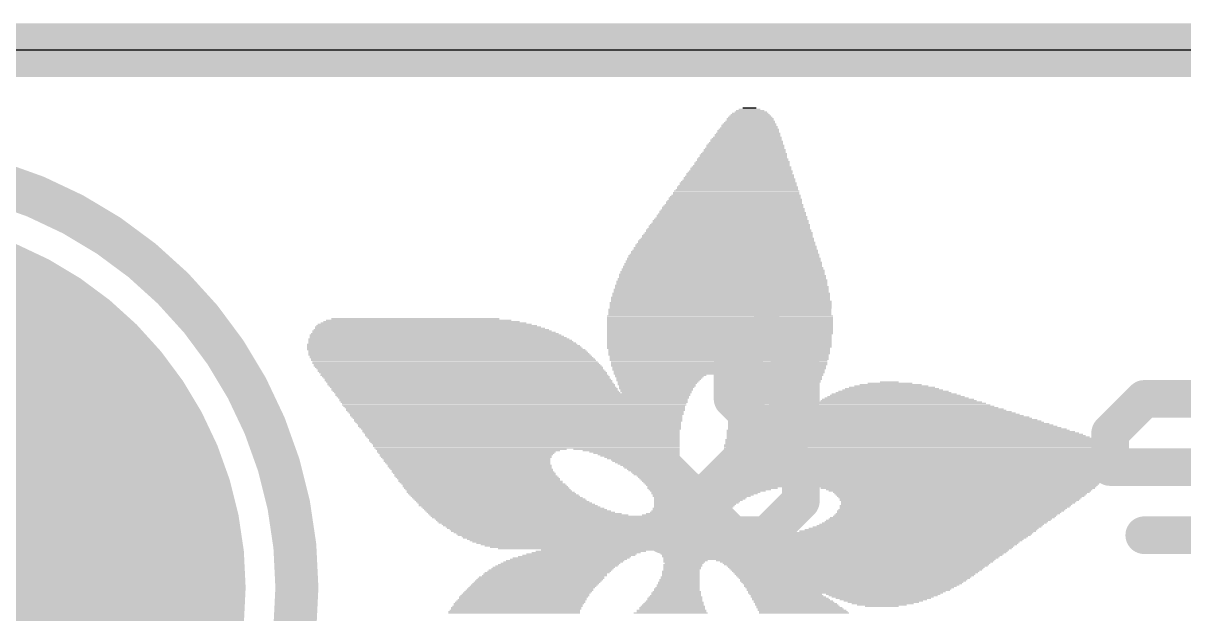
# Model space of a CAD drawing. Extents: x -0.1 to 25.5, y -0.1 to 17.9.
# Drawn here: x 3.25 to 8.73, y 15.12 to 17.91 of the extents above; entities that cross this region are included whole.
import ezdxf

# ---------------------------------------------------------------- set-up
doc = ezdxf.new("R2010")
doc.units = 0
for name, color, linetype in [('1', 12, 'CONTINUOUS'), ('16', 5, 'CONTINUOUS'), ('17', 110, 'CONTINUOUS'), ('20', 53, 'CONTINUOUS'), ('21', 40, 'CONTINUOUS'), ('22', 6, 'CONTINUOUS')]:
    doc.layers.add(name, color=color, linetype=linetype)

# ---------------------------------------------------------------- blocks, each defined once
blk = doc.blocks.new('ROUNDP')
at = {"const_width": 0.5}
blk.add_lwpolyline([(0, -0.25, 1), (0, 0.25, 1), (0, -0.25)], format="xyb", dxfattribs=at)
blk = doc.blocks.new('RECT')
blk.add_solid([(-0.5, -0.5), (0.5, -0.5), (-0.5, 0.5), (0.5, 0.5)])

msp = doc.modelspace()

# ---------------------------------------------------------------- linework, layer by layer
at = {"layer": '1', "const_width": 0.254}
msp.add_lwpolyline([(0, 17.78), (25.4, 17.78)], dxfattribs=at)
at = {"layer": '16', "const_width": 0.254}
msp.add_lwpolyline([(0, 17.78), (25.4, 17.78)], dxfattribs=at)
at = {"layer": '20'}
msp.add_line((22.86, 17.78), (2.54, 17.78), dxfattribs=at)
at = {"layer": '21', "const_width": 0.2032}
msp.add_lwpolyline([(2.54, 13.24, 1), (2.54, 17.24, 1), (2.54, 13.24)], format="xyb", dxfattribs=at)
at = {"layer": '22', "const_width": 0.1778}
for points in [[(6.5974, 16.2927), (6.7584, 16.4537)], [(6.7584, 16.4537), (6.9194, 16.2927)], [(6.5974, 16.1317), (6.5974, 16.2927)], [(6.9194, 16.2927), (6.9194, 16.1317)], [(6.9194, 16.1317), (6.2754, 15.4877)], [(6.9194, 15.8097), (6.5974, 16.1317)], [(8.5413, 16.1317), (8.3803, 15.9707)], [(8.8633, 16.1317), (8.5413, 16.1317)], [(8.3803, 15.9707), (8.3803, 15.8097)], [(6.2754, 15.8097), (6.5974, 15.4877)], [(6.9194, 15.6487), (6.9194, 15.8097)], [(8.3803, 15.8097), (9.0243, 15.8097)], [(6.7584, 15.4877), (6.9194, 15.6487)], [(6.5974, 15.4877), (6.7584, 15.4877)], [(8.5413, 15.4877), (8.8633, 15.4877)]]:
    msp.add_lwpolyline(points, dxfattribs=at)
at = {"layer": '22', "const_width": 0.0889}
for points in [[(6.7898, 16.4851, 1), (6.727, 16.4222)], [(6.7898, 16.4222, 1), (6.727, 16.4851)], [(6.6418, 16.2927, 1), (6.5529, 16.2927)], [(6.566, 16.3241, 1), (6.6288, 16.2612)], [(6.9639, 16.2927, 1), (6.875, 16.2927)], [(6.888, 16.2612, 1), (6.9508, 16.3241)], [(6.6288, 16.1631, 1), (6.566, 16.1002)], [(6.5529, 16.1317, 1), (6.6418, 16.1317)], [(6.875, 16.1317, 1), (6.9639, 16.1317)], [(6.9508, 16.1002, 1), (6.888, 16.1631)], [(8.5413, 16.1761, 1), (8.5413, 16.0872)], [(8.5727, 16.1002, 1), (8.5099, 16.1631)], [(8.4248, 15.9707, 1), (8.3359, 15.9707)], [(8.3489, 16.0021, 1), (8.4117, 15.9392)], [(6.3068, 15.8411, 1), (6.244, 15.7782)], [(6.9639, 15.8097, 1), (6.875, 15.8097)], [(8.3803, 15.8541, 1), (8.3803, 15.7652)], [(6.888, 15.7782, 1), (6.9508, 15.8411)], [(8.3359, 15.8097, 1), (8.4248, 15.8097)], [(6.9508, 15.6172, 1), (6.888, 15.6801)], [(6.875, 15.6487, 1), (6.9639, 15.6487)], [(6.5974, 15.5321, 1), (6.5974, 15.4432)], [(6.7584, 15.4432, 1), (6.7584, 15.5321)], [(8.5413, 15.5321, 1), (8.5413, 15.4432)], [(6.244, 15.5191, 1), (6.3068, 15.4562)], [(6.566, 15.4562, 1), (6.6288, 15.5191)], [(6.727, 15.5191, 1), (6.7898, 15.4562)]]:
    msp.add_lwpolyline(points, format="xyb", dxfattribs=at)

# ---------------------------------------------------------------- block references
at = {"layer": '17', "xscale": 3.516, "yscale": 3.516}
msp.add_blockref('ROUNDP', (2.54, 15.24), dxfattribs=at)
msp.add_blockref('ROUNDP', (2.54, 15.24), dxfattribs=at)
at = {"layer": '21'}
for p, xscale, yscale in [((6.6802, 17.4816), 0.1714, 0.0063), ((6.6834, 17.4879), 0.1524, 0.0064), ((6.6802, 17.4943), 0.1334, 0.0063), ((6.677, 17.5006), 0.1016, 0.0064), ((6.6771, 17.5069), 0.0635, 0.0063), ((6.6739, 17.4244), 0.2603, 0.0064), ((6.677, 17.4307), 0.254, 0.0063), ((6.6771, 17.4371), 0.2413, 0.0064), ((6.6802, 17.4435), 0.235, 0.0063), ((6.6802, 17.4562), 0.2222, 0.0063), ((6.6802, 17.4498), 0.2222, 0.0064), ((6.6802, 17.4625), 0.2096, 0.0064), ((6.6802, 17.4688), 0.1968, 0.0063), ((6.6802, 17.4752), 0.1842, 0.0064), ((6.6675, 17.38), 0.3112, 0.0063), ((6.6675, 17.3736), 0.3112, 0.0064), ((6.6707, 17.3863), 0.3048, 0.0064), ((6.6707, 17.399), 0.2921, 0.0064), ((6.6707, 17.3926), 0.2921, 0.0063), ((6.6739, 17.4054), 0.2857, 0.0063), ((6.6739, 17.4117), 0.2731, 0.0064), ((6.6771, 17.4181), 0.2667, 0.0063), ((6.6548, 17.3164), 0.3746, 0.0063), ((6.658, 17.3292), 0.3683, 0.0063), ((6.658, 17.3228), 0.3683, 0.0064), ((6.658, 17.3355), 0.3556, 0.0064), ((6.6612, 17.3419), 0.3493, 0.0063), ((6.6644, 17.3482), 0.3429, 0.0064), ((6.6612, 17.3545), 0.3365, 0.0063), ((6.6643, 17.3609), 0.3302, 0.0064), ((6.6675, 17.3673), 0.3238, 0.0063), ((6.6453, 17.2657), 0.4318, 0.0063), ((6.6452, 17.272), 0.4191, 0.0064), ((6.6485, 17.2847), 0.4127, 0.0064), ((6.6485, 17.2783), 0.4127, 0.0063), ((6.6516, 17.2911), 0.4064, 0.0063), ((6.6517, 17.2974), 0.3937, 0.0064), ((6.6548, 17.3101), 0.3874, 0.0064), ((6.6548, 17.3038), 0.3874, 0.0063), ((6.6358, 17.2085), 0.4889, 0.0064), ((6.6358, 17.2212), 0.4763, 0.0064), ((6.6358, 17.2149), 0.4763, 0.0063), ((6.639, 17.2276), 0.4699, 0.0063), ((6.6389, 17.2339), 0.4572, 0.0064), ((6.6421, 17.2466), 0.4508, 0.0064), ((6.6421, 17.2402), 0.4508, 0.0063), ((6.6452, 17.253), 0.4445, 0.0063), ((6.6453, 17.2593), 0.4318, 0.0064), ((6.6231, 17.1514), 0.5525, 0.0063), ((6.6231, 17.1577), 0.5397, 0.0064), ((6.6262, 17.164), 0.5334, 0.0063), ((6.6263, 17.1768), 0.5207, 0.0063), ((6.6294, 17.1704), 0.527, 0.0064), ((6.6294, 17.1831), 0.5144, 0.0064), ((6.6294, 17.1958), 0.5016, 0.0064), ((6.6326, 17.1895), 0.508, 0.0063), ((6.6326, 17.2021), 0.4953, 0.0063), ((6.6136, 17.1069), 0.5969, 0.0064), ((6.6136, 17.1006), 0.5969, 0.0063), ((6.6167, 17.1133), 0.5906, 0.0063), ((6.6167, 17.1196), 0.5778, 0.0064), ((6.6199, 17.1323), 0.5715, 0.0064), ((6.6199, 17.1259), 0.5715, 0.0063), ((6.6199, 17.1387), 0.5588, 0.0063), ((6.6231, 17.145), 0.5525, 0.0064), ((6.6008, 17.0434), 0.6604, 0.0064), ((6.604, 17.0497), 0.654, 0.0063), ((6.604, 17.0625), 0.6414, 0.0063), ((6.604, 17.0561), 0.6414, 0.0064), ((6.6072, 17.0688), 0.635, 0.0064), ((6.6072, 17.0815), 0.6223, 0.0064), ((6.6104, 17.0752), 0.6287, 0.0063), ((6.6104, 17.0878), 0.6159, 0.0063), ((6.6135, 17.0942), 0.6096, 0.0064), ((6.5913, 16.9863), 0.7176, 0.0063), ((6.5913, 16.999), 0.7048, 0.0063), ((6.5945, 16.9926), 0.7112, 0.0064), ((6.5945, 17.0053), 0.6985, 0.0064), ((6.5945, 17.018), 0.6858, 0.0064), ((6.5977, 17.0116), 0.6921, 0.0063), ((6.5977, 17.0244), 0.6795, 0.0063), ((6.5977, 17.0371), 0.6667, 0.0063), ((6.6009, 17.0307), 0.6731, 0.0064), ((6.5786, 16.9354), 0.7684, 0.0063), ((6.5818, 16.9482), 0.762, 0.0063), ((6.5818, 16.9418), 0.762, 0.0064), ((6.585, 16.9545), 0.7557, 0.0064), ((6.585, 16.9609), 0.7429, 0.0063), ((6.5881, 16.9735), 0.7366, 0.0063), ((6.5881, 16.9672), 0.7366, 0.0064), ((6.5882, 16.9799), 0.7239, 0.0064), ((6.5659, 16.8783), 0.8318, 0.0064), ((6.5691, 16.8847), 0.8255, 0.0063), ((6.5723, 16.891), 0.8191, 0.0064), ((6.5723, 16.9037), 0.8065, 0.0064), ((6.5723, 16.8973), 0.8065, 0.0063), ((6.5755, 16.9101), 0.8001, 0.0063), ((6.5786, 16.9164), 0.7938, 0.0064), ((6.5786, 16.9291), 0.781, 0.0064), ((6.5786, 16.9228), 0.781, 0.0063), ((6.5596, 16.8275), 0.8827, 0.0064), ((6.5628, 16.8339), 0.8763, 0.0063), ((6.5627, 16.8466), 0.8636, 0.0063), ((6.5627, 16.8402), 0.8636, 0.0064), ((6.5659, 16.8529), 0.8572, 0.0064), ((6.5628, 16.8592), 0.8509, 0.0063), ((6.5659, 16.8656), 0.8446, 0.0064), ((6.5691, 16.872), 0.8382, 0.0063), ((6.5532, 16.7704), 0.9334, 0.0063), ((6.5532, 16.783), 0.9208, 0.0063), ((6.5564, 16.7767), 0.9271, 0.0064), ((6.5564, 16.7958), 0.9144, 0.0063), ((6.5564, 16.7894), 0.9144, 0.0064), ((6.5564, 16.8085), 0.9017, 0.0063), ((6.5564, 16.8021), 0.9017, 0.0064), ((6.5596, 16.8148), 0.8953, 0.0064), ((6.5596, 16.8211), 0.8827, 0.0063), ((6.5469, 16.7196), 0.9715, 0.0063), ((6.5501, 16.7132), 0.9779, 0.0064), ((6.55, 16.7323), 0.9652, 0.0063), ((6.55, 16.7259), 0.9652, 0.0064), ((6.5501, 16.7449), 0.9525, 0.0063), ((6.5532, 16.7386), 0.9588, 0.0064), ((6.55, 16.7577), 0.9398, 0.0063), ((6.5532, 16.7513), 0.9462, 0.0064), ((6.5532, 16.764), 0.9334, 0.0064), ((6.5469, 16.6624), 1.0097, 0.0064), ((6.5437, 16.6687), 1.0033, 0.0063), ((6.5469, 16.6878), 0.9969, 0.0064), ((6.5469, 16.6815), 0.9969, 0.0063), ((6.5469, 16.6751), 0.9969, 0.0064), ((6.55, 16.6942), 0.9906, 0.0063), ((6.5469, 16.7005), 0.9843, 0.0064), ((6.5501, 16.7068), 0.9779, 0.0063), ((6.5405, 16.6116), 1.035, 0.0064), ((6.5405, 16.6053), 1.035, 0.0063), ((6.5437, 16.6306), 1.0287, 0.0063), ((6.5437, 16.6243), 1.0287, 0.0064), ((6.5437, 16.618), 1.0287, 0.0063), ((6.5437, 16.6497), 1.016, 0.0064), ((6.5437, 16.6434), 1.016, 0.0063), ((6.5437, 16.637), 1.016, 0.0064), ((6.5469, 16.6561), 1.0097, 0.0063), ((6.5373, 16.5544), 1.0541, 0.0063), ((6.5373, 16.5481), 1.0541, 0.0064), ((6.5405, 16.5862), 1.0478, 0.0064), ((6.5405, 16.5799), 1.0478, 0.0063), ((6.5405, 16.5735), 1.0478, 0.0064), ((6.5405, 16.5672), 1.0478, 0.0063), ((6.5405, 16.5608), 1.0478, 0.0064), ((6.5405, 16.5989), 1.035, 0.0064), ((6.5437, 16.5925), 1.0414, 0.0063), ((5.1277, 16.4973), 0.9271, 0.0064), ((5.115, 16.5037), 0.8763, 0.0063), ((5.0991, 16.51), 0.7937, 0.0064), ((6.5373, 16.5227), 1.0668, 0.0064), ((6.5373, 16.5163), 1.0668, 0.0063), ((6.5373, 16.51), 1.0668, 0.0064), ((6.5373, 16.5037), 1.0668, 0.0063), ((6.5373, 16.4973), 1.0668, 0.0064), ((6.5373, 16.5418), 1.0541, 0.0063), ((6.5373, 16.5354), 1.0541, 0.0064), ((6.5373, 16.5291), 1.0541, 0.0063), ((5.1911, 16.4401), 1.1684, 0.0063), ((5.1879, 16.4465), 1.1493, 0.0064), ((5.1785, 16.4529), 1.1303, 0.0063), ((5.1753, 16.4592), 1.1113, 0.0064), ((5.1594, 16.4719), 1.0668, 0.0064), ((5.1689, 16.4656), 1.0858, 0.0063), ((5.153, 16.4782), 1.0414, 0.0063), ((5.1435, 16.4846), 1.0096, 0.0064), ((5.1372, 16.491), 0.9715, 0.0063), ((6.5373, 16.491), 1.0668, 0.0063), ((6.5373, 16.4846), 1.0668, 0.0064), ((6.5373, 16.4782), 1.0668, 0.0063), ((6.5373, 16.4719), 1.0668, 0.0064), ((6.5373, 16.4656), 1.0668, 0.0063), ((6.5373, 16.4592), 1.0668, 0.0064), ((6.5373, 16.4529), 1.0668, 0.0063), ((6.5373, 16.4465), 1.0668, 0.0064), ((6.5373, 16.4401), 1.0668, 0.0063), ((5.226, 16.3894), 1.2763, 0.0063), ((5.2324, 16.383), 1.289, 0.0064), ((5.226, 16.3957), 1.2637, 0.0064), ((5.2165, 16.4084), 1.2446, 0.0064), ((5.2197, 16.402), 1.251, 0.0063), ((5.2102, 16.4148), 1.2319, 0.0063), ((5.1943, 16.4338), 1.1874, 0.0064), ((5.2007, 16.4275), 1.2001, 0.0063), ((5.207, 16.4211), 1.2128, 0.0064), ((6.5342, 16.4338), 1.0605, 0.0064), ((6.5342, 16.4275), 1.0605, 0.0063), ((6.5342, 16.4211), 1.0605, 0.0064), ((6.5342, 16.4148), 1.0605, 0.0063), ((6.5342, 16.4084), 1.0605, 0.0064), ((6.5342, 16.402), 1.0605, 0.0063), ((6.5342, 16.3957), 1.0605, 0.0064), ((6.5342, 16.3894), 1.0605, 0.0063), ((6.5342, 16.383), 1.0605, 0.0064), ((5.2356, 16.3767), 1.2954, 0.0063), ((5.2451, 16.3639), 1.3144, 0.0063), ((5.2388, 16.3703), 1.3017, 0.0064), ((5.2515, 16.3576), 1.3145, 0.0064), ((5.2546, 16.3513), 1.3208, 0.0063), ((5.2578, 16.3449), 1.3272, 0.0064), ((5.261, 16.3386), 1.3335, 0.0063), ((5.2674, 16.3322), 1.3335, 0.0064), ((6.531, 16.3703), 1.0541, 0.0064), ((6.5342, 16.3767), 1.0605, 0.0063), ((6.5342, 16.3639), 1.0477, 0.0063), ((6.5342, 16.3576), 1.0477, 0.0064), ((6.5342, 16.3513), 1.0477, 0.0063), ((6.5342, 16.3449), 1.0477, 0.0064), ((6.531, 16.3386), 1.0414, 0.0063), ((6.5342, 16.3322), 1.0351, 0.0064), ((5.2705, 16.3258), 1.3398, 0.0063), ((5.28, 16.3132), 1.3462, 0.0063), ((5.2769, 16.3195), 1.3399, 0.0064), ((5.2864, 16.3068), 1.3462, 0.0064), ((5.2896, 16.3005), 1.3525, 0.0063), ((5.2959, 16.2941), 1.3526, 0.0064), ((5.2991, 16.2877), 1.3589, 0.0063), ((5.3055, 16.2814), 1.3589, 0.0064), ((5.3086, 16.2751), 1.3526, 0.0063), ((6.531, 16.3132), 1.0287, 0.0063), ((6.5342, 16.3258), 1.0351, 0.0063), ((6.5342, 16.3195), 1.0351, 0.0064), ((6.531, 16.2877), 1.016, 0.0063), ((6.5342, 16.3068), 1.0223, 0.0064), ((6.5342, 16.3005), 1.0223, 0.0063), ((6.5342, 16.2941), 1.0223, 0.0064), ((6.5342, 16.2814), 1.0097, 0.0064), ((6.5342, 16.2751), 1.0097, 0.0063), ((5.315, 16.2687), 1.3525, 0.0064), ((5.3182, 16.2624), 1.3589, 0.0063), ((5.3245, 16.256), 1.3589, 0.0064), ((5.3308, 16.2433), 1.3589, 0.0064), ((5.3277, 16.2496), 1.3525, 0.0063), ((5.3372, 16.237), 1.3589, 0.0063), ((5.3403, 16.2306), 1.3525, 0.0064), ((5.3467, 16.2243), 1.3526, 0.0063), ((6.531, 16.2687), 1.0033, 0.0064), ((6.531, 16.2496), 0.9906, 0.0063), ((6.5342, 16.2624), 0.9969, 0.0063), ((6.5342, 16.256), 0.9969, 0.0064), ((6.2515, 16.237), 0.4191, 0.0063), ((6.2579, 16.2433), 0.4318, 0.0064), ((6.2516, 16.2306), 0.4064, 0.0064), ((6.2484, 16.2243), 0.4, 0.0063), ((6.7723, 16.2433), 0.508, 0.0064), ((6.7723, 16.237), 0.4953, 0.0063), ((6.7755, 16.2306), 0.4889, 0.0064), ((6.7786, 16.2243), 0.4826, 0.0063), ((5.3498, 16.2179), 1.3589, 0.0064), ((5.3531, 16.2115), 1.3525, 0.0063), ((5.3594, 16.2052), 1.3526, 0.0064), ((5.3626, 16.1989), 1.3589, 0.0063), ((5.3658, 16.1925), 1.3525, 0.0064), ((5.3721, 16.1862), 1.3526, 0.0063), ((5.3784, 16.1798), 1.3525, 0.0064), ((5.3784, 16.1735), 1.3525, 0.0063), ((5.3848, 16.1671), 1.3526, 0.0064), ((6.2453, 16.2179), 0.3937, 0.0064), ((6.242, 16.2052), 0.3747, 0.0064), ((6.2452, 16.2115), 0.381, 0.0063), ((6.2389, 16.1989), 0.3683, 0.0063), ((6.242, 16.1925), 0.3619, 0.0064), ((6.2389, 16.1862), 0.3556, 0.0063), ((6.2357, 16.1798), 0.3492, 0.0064), ((6.2357, 16.1671), 0.3366, 0.0064), ((6.2389, 16.1735), 0.3429, 0.0063), ((6.7787, 16.2179), 0.4699, 0.0064), ((6.7787, 16.2115), 0.4699, 0.0063), ((6.7786, 16.2052), 0.4572, 0.0064), ((6.7818, 16.1989), 0.4508, 0.0063), ((6.7787, 16.1925), 0.4445, 0.0064), ((6.7787, 16.1862), 0.4445, 0.0063), ((6.7786, 16.1798), 0.4318, 0.0064), ((6.7786, 16.1735), 0.4318, 0.0063), ((6.7755, 16.1671), 0.4255, 0.0064), ((7.3565, 16.1671), 0.5207, 0.0064), ((7.3533, 16.1735), 0.4762, 0.0063), ((7.3502, 16.1798), 0.4445, 0.0064), ((7.3501, 16.1862), 0.4064, 0.0063), ((7.347, 16.1925), 0.3493, 0.0064), ((7.3438, 16.1989), 0.2921, 0.0063), ((7.3406, 16.2052), 0.2096, 0.0064), ((7.3375, 16.2115), 0.0889, 0.0063), ((5.3912, 16.1608), 1.3525, 0.0063), ((5.5594, 16.1544), 1.6764, 0.0064), ((5.5594, 16.1481), 1.6764, 0.0063), ((5.5595, 16.1417), 1.6637, 0.0064), ((5.5626, 16.1354), 1.6574, 0.0063), ((5.5626, 16.129), 1.6446, 0.0064), ((5.5626, 16.1227), 1.6446, 0.0063), ((5.5658, 16.1163), 1.6383, 0.0064), ((5.5658, 16.11), 1.6256, 0.0063), ((6.2389, 16.1608), 0.3302, 0.0063), ((6.7723, 16.1481), 0.4064, 0.0063), ((6.7691, 16.1417), 0.4, 0.0064), ((6.7691, 16.1354), 0.4, 0.0063), ((6.7755, 16.1608), 0.4127, 0.0063), ((6.7755, 16.1544), 0.4127, 0.0064), ((6.7691, 16.129), 0.3874, 0.0064), ((6.7659, 16.1227), 0.381, 0.0063), ((6.7628, 16.1163), 0.3747, 0.0064), ((6.7628, 16.11), 0.3747, 0.0063), ((7.3946, 16.11), 0.8001, 0.0063), ((7.3883, 16.1163), 0.7747, 0.0064), ((7.3819, 16.1227), 0.7366, 0.0063), ((7.3787, 16.129), 0.7176, 0.0064), ((7.3723, 16.1354), 0.6795, 0.0063), ((7.3692, 16.1417), 0.6477, 0.0064), ((7.366, 16.1481), 0.616, 0.0063), ((7.3597, 16.1544), 0.5905, 0.0064), ((7.3565, 16.1608), 0.5461, 0.0063), ((5.5658, 16.1036), 1.6256, 0.0064), ((5.5658, 16.0973), 1.6129, 0.0063), ((5.569, 16.0909), 1.6065, 0.0064), ((5.5721, 16.0846), 1.6002, 0.0063), ((5.5721, 16.0782), 1.6002, 0.0064), ((5.5722, 16.0719), 1.5875, 0.0063), ((5.5753, 16.0655), 1.5812, 0.0064), ((5.5785, 16.0592), 1.5748, 0.0063), ((6.7595, 16.1036), 0.3683, 0.0064), ((6.7564, 16.0973), 0.362, 0.0063), ((6.7532, 16.0909), 0.3556, 0.0064), ((6.7532, 16.0846), 0.3556, 0.0063), ((6.75, 16.0782), 0.3493, 0.0064), ((6.7437, 16.0655), 0.3366, 0.0064), ((6.7405, 16.0592), 0.3302, 0.0063), ((6.7469, 16.0719), 0.3429, 0.0063), ((7.439, 16.0592), 1.0287, 0.0063), ((7.4359, 16.0655), 0.9969, 0.0064), ((7.4295, 16.0719), 0.9716, 0.0063), ((7.42, 16.0782), 0.9398, 0.0064), ((7.4168, 16.0846), 0.9208, 0.0063), ((7.4104, 16.0909), 0.8827, 0.0064), ((7.4041, 16.0973), 0.8572, 0.0063), ((7.3978, 16.1036), 0.8319, 0.0064), ((5.5753, 16.0528), 1.5684, 0.0064), ((5.5785, 16.0465), 1.5621, 0.0063), ((5.5817, 16.0401), 1.5557, 0.0064), ((5.5848, 16.0338), 1.5494, 0.0063), ((5.5848, 16.0274), 1.5494, 0.0064), ((5.5849, 16.0211), 1.5367, 0.0063), ((5.588, 16.0147), 1.5304, 0.0064), ((5.5912, 16.0084), 1.524, 0.0063), ((5.5912, 16.002), 1.524, 0.0064), ((6.7405, 16.0528), 0.3302, 0.0064), ((6.731, 16.0338), 0.3112, 0.0063), ((7.3152, 16.0274), 1.4796, 0.0064), ((7.3342, 16.0147), 1.5177, 0.0064), ((7.3533, 16.002), 1.5558, 0.0064), ((6.7374, 16.0465), 0.3239, 0.0063), ((6.7342, 16.0401), 0.3175, 0.0064), ((7.3216, 16.0211), 1.4923, 0.0063), ((7.3438, 16.0084), 1.5367, 0.0063), ((7.4644, 16.0338), 1.143, 0.0063), ((7.4581, 16.0401), 1.1049, 0.0064), ((7.4549, 16.0465), 1.0858, 0.0063), ((7.4454, 16.0528), 1.0541, 0.0064), ((5.5944, 15.9957), 1.5177, 0.0063), ((5.5976, 15.9893), 1.5113, 0.0064), ((5.5975, 15.983), 1.4986, 0.0063), ((5.5975, 15.9766), 1.4986, 0.0064), ((5.6007, 15.9703), 1.4922, 0.0063), ((5.6039, 15.9639), 1.4859, 0.0064), ((5.6039, 15.9576), 1.4859, 0.0063), ((5.6071, 15.9512), 1.4795, 0.0064), ((5.6102, 15.9449), 1.4732, 0.0063), ((7.4009, 15.9703), 1.6637, 0.0063), ((7.4104, 15.9639), 1.6827, 0.0064), ((7.3787, 15.983), 1.6192, 0.0063), ((7.3914, 15.9766), 1.6446, 0.0064), ((7.4168, 15.9576), 1.6954, 0.0063), ((7.4327, 15.9449), 1.7272, 0.0063), ((7.4264, 15.9512), 1.7145, 0.0064), ((7.3628, 15.9957), 1.5748, 0.0063), ((7.3755, 15.9893), 1.6002, 0.0064), ((5.6134, 15.9385), 1.4668, 0.0064), ((5.6134, 15.9322), 1.4668, 0.0063), ((5.6166, 15.9258), 1.4605, 0.0064), ((5.6198, 15.9195), 1.4541, 0.0063), ((5.6229, 15.9131), 1.4478, 0.0064), ((5.6229, 15.9068), 1.4478, 0.0063), ((5.6261, 15.9004), 1.4414, 0.0064), ((5.3626, 15.8941), 0.9017, 0.0063), ((6.096, 15.8941), 0.5016, 0.0063), ((7.4486, 15.9131), 1.7843, 0.0064), ((7.4486, 15.9068), 1.7843, 0.0063), ((7.4549, 15.8941), 1.797, 0.0063), ((7.4518, 15.9004), 1.7907, 0.0064), ((7.4327, 15.9385), 1.7399, 0.0064), ((7.439, 15.9322), 1.7526, 0.0063), ((7.4422, 15.9258), 1.759, 0.0064), ((7.4486, 15.9195), 1.7717, 0.0063), ((5.3499, 15.8877), 0.8636, 0.0064), ((5.3403, 15.8814), 0.8445, 0.0063), ((5.3403, 15.875), 0.8319, 0.0064), ((5.3403, 15.8687), 0.8191, 0.0063), ((5.3372, 15.8623), 0.8128, 0.0064), ((5.3403, 15.8559), 0.8065, 0.0063), ((5.3403, 15.8496), 0.7937, 0.0064), ((5.3435, 15.8433), 0.7874, 0.0063), ((5.3435, 15.8369), 0.7874, 0.0064), ((6.1182, 15.8877), 0.4572, 0.0064), ((6.1341, 15.8814), 0.4254, 0.0063), ((6.1436, 15.875), 0.4064, 0.0064), ((6.1532, 15.8687), 0.3873, 0.0063), ((6.1595, 15.8623), 0.3746, 0.0064), ((6.169, 15.8559), 0.3556, 0.0063), ((6.1753, 15.8496), 0.3429, 0.0064), ((6.1849, 15.8433), 0.3238, 0.0063), ((6.1881, 15.8369), 0.3175, 0.0064), ((7.4517, 15.8433), 1.8288, 0.0063), ((7.4517, 15.8369), 1.8288, 0.0064), ((7.4549, 15.8559), 1.8224, 0.0063), ((7.4549, 15.8496), 1.8224, 0.0064), ((7.4518, 15.8687), 1.8161, 0.0063), ((7.4518, 15.8623), 1.8161, 0.0064), ((7.4517, 15.8814), 1.8034, 0.0063), ((7.4549, 15.875), 1.8098, 0.0064), ((7.4549, 15.8877), 1.797, 0.0064), ((5.3467, 15.8306), 0.781, 0.0063), ((5.3498, 15.8242), 0.7747, 0.0064), ((5.3563, 15.8178), 0.7747, 0.0063), ((5.3563, 15.8115), 0.7747, 0.0064), ((5.3594, 15.8052), 0.7684, 0.0063), ((5.3658, 15.7988), 0.7683, 0.0064), ((5.3689, 15.7925), 0.762, 0.0063), ((5.3721, 15.7861), 0.7684, 0.0064), ((6.1944, 15.8306), 0.3048, 0.0063), ((6.2039, 15.8242), 0.2985, 0.0064), ((6.2103, 15.8178), 0.2858, 0.0063), ((6.2167, 15.8115), 0.2731, 0.0064), ((6.2199, 15.8052), 0.2667, 0.0063), ((6.2294, 15.7988), 0.2603, 0.0064), ((6.2325, 15.7925), 0.254, 0.0063), ((6.2389, 15.7861), 0.2413, 0.0064), ((7.439, 15.7925), 1.8542, 0.0063), ((7.439, 15.7861), 1.8542, 0.0064), ((7.4422, 15.8052), 1.8478, 0.0063), ((7.4422, 15.7988), 1.8478, 0.0064), ((7.4454, 15.8178), 1.8415, 0.0063), ((7.4454, 15.8115), 1.8415, 0.0064), ((7.4486, 15.8306), 1.8351, 0.0063), ((7.4486, 15.8242), 1.8351, 0.0064), ((5.3784, 15.7797), 0.7683, 0.0063), ((5.3816, 15.7734), 0.762, 0.0064), ((5.3848, 15.7671), 0.7684, 0.0063), ((5.3912, 15.7607), 0.7683, 0.0064), ((5.3975, 15.7544), 0.7684, 0.0063), ((5.4007, 15.748), 0.762, 0.0064), ((5.407, 15.7416), 0.7747, 0.0063), ((5.4102, 15.7353), 0.7684, 0.0064), ((5.4198, 15.729), 0.7747, 0.0063), ((6.242, 15.7797), 0.2349, 0.0063), ((6.2484, 15.7734), 0.235, 0.0064), ((6.2548, 15.7671), 0.2223, 0.0063), ((6.2611, 15.7607), 0.2222, 0.0064), ((6.2643, 15.7544), 0.2159, 0.0063), ((6.2707, 15.748), 0.2159, 0.0064), ((6.2738, 15.7416), 0.2096, 0.0063), ((6.2801, 15.7353), 0.2095, 0.0064), ((6.2865, 15.729), 0.2096, 0.0063), ((7.3946, 15.729), 1.8669, 0.0063), ((7.4041, 15.7353), 1.8606, 0.0064), ((7.4073, 15.7416), 1.8669, 0.0063), ((7.4168, 15.7544), 1.8606, 0.0063), ((7.4168, 15.748), 1.8606, 0.0064), ((7.4232, 15.7607), 1.8605, 0.0064), ((7.4263, 15.7671), 1.8542, 0.0063), ((7.4327, 15.7797), 1.8542, 0.0063), ((7.4327, 15.7734), 1.8542, 0.0064), ((5.4293, 15.7163), 0.7811, 0.0063), ((5.4261, 15.7226), 0.7747, 0.0064), ((5.4356, 15.7099), 0.781, 0.0064), ((5.442, 15.7035), 0.7811, 0.0063), ((5.4483, 15.6972), 0.781, 0.0064), ((5.4546, 15.6909), 0.7937, 0.0063), ((5.461, 15.6845), 0.7938, 0.0064), ((5.4706, 15.6782), 0.8001, 0.0063), ((5.4769, 15.6718), 0.8001, 0.0064), ((6.2961, 15.7226), 0.2159, 0.0064), ((6.3087, 15.7163), 0.2286, 0.0063), ((6.5024, 15.7099), 0.616, 0.0064), ((6.4897, 15.7035), 0.5778, 0.0063), ((6.4802, 15.6972), 0.5461, 0.0064), ((6.4707, 15.6909), 0.5143, 0.0063), ((6.4643, 15.6845), 0.5016, 0.0064), ((6.4516, 15.6718), 0.4636, 0.0064), ((6.458, 15.6782), 0.4763, 0.0063), ((6.6421, 15.7163), 0.4254, 0.0063), ((7.3883, 15.7226), 1.8669, 0.0064), ((7.6486, 15.7163), 1.3335, 0.0063), ((7.6613, 15.7099), 1.2954, 0.0064), ((7.6677, 15.7035), 1.2573, 0.0063), ((7.6708, 15.6972), 1.2382, 0.0064), ((7.6772, 15.6909), 1.2129, 0.0063), ((7.674, 15.6845), 1.1938, 0.0064), ((7.674, 15.6782), 1.1811, 0.0063), ((7.674, 15.6718), 1.1684, 0.0064), ((5.4864, 15.6654), 0.8064, 0.0063), ((5.4959, 15.6591), 0.8128, 0.0064), ((5.5023, 15.6528), 0.8128, 0.0063), ((5.5118, 15.6464), 0.8192, 0.0064), ((5.5213, 15.6401), 0.8255, 0.0063), ((5.5372, 15.6274), 0.8446, 0.0063), ((5.5309, 15.6337), 0.8319, 0.0064), ((5.5499, 15.621), 0.8446, 0.0064), ((6.4453, 15.6654), 0.4381, 0.0063), ((6.4421, 15.6591), 0.4318, 0.0064), ((6.4294, 15.6464), 0.4064, 0.0064), ((6.4262, 15.6401), 0.4, 0.0063), ((6.4167, 15.6274), 0.381, 0.0063), ((6.4135, 15.621), 0.3746, 0.0064), ((6.4358, 15.6528), 0.4191, 0.0063), ((6.4199, 15.6337), 0.3873, 0.0064), ((7.6708, 15.6654), 1.1494, 0.0063), ((7.6708, 15.6591), 1.1366, 0.0064), ((7.6677, 15.6528), 1.1303, 0.0063), ((7.6486, 15.6274), 1.0922, 0.0063), ((7.6454, 15.621), 1.0858, 0.0064), ((7.6613, 15.6401), 1.1049, 0.0063), ((7.6549, 15.6337), 1.0922, 0.0064), ((7.6645, 15.6464), 1.1113, 0.0064), ((5.5626, 15.6147), 0.8572, 0.0063), ((5.5721, 15.6083), 0.8636, 0.0064), ((5.5849, 15.602), 0.8763, 0.0063), ((5.5975, 15.5956), 0.889, 0.0064), ((5.6166, 15.5893), 0.9144, 0.0063), ((5.6356, 15.5829), 0.9398, 0.0064), ((5.8738, 15.5766), 1.4033, 0.0063), ((5.8769, 15.5702), 1.397, 0.0064), ((5.8833, 15.5639), 1.3843, 0.0063), ((6.3722, 15.5829), 0.4064, 0.0064), ((6.3849, 15.5893), 0.3937, 0.0063), ((6.3944, 15.5956), 0.3747, 0.0064), ((6.4008, 15.602), 0.3746, 0.0063), ((6.4072, 15.6147), 0.3747, 0.0063), ((6.404, 15.6083), 0.3683, 0.0064), ((7.5788, 15.5639), 1.0541, 0.0063), ((7.5883, 15.5702), 1.0605, 0.0064), ((7.5978, 15.5766), 1.0541, 0.0063), ((7.6042, 15.5829), 1.0541, 0.0064), ((7.6137, 15.5893), 1.0605, 0.0063), ((7.62, 15.5956), 1.0604, 0.0064), ((7.6264, 15.602), 1.0731, 0.0063), ((7.6327, 15.6083), 1.0732, 0.0064), ((7.6391, 15.6147), 1.0731, 0.0063), ((5.8864, 15.5575), 1.3779, 0.0064), ((5.8896, 15.5512), 1.3716, 0.0063), ((5.896, 15.5448), 1.3716, 0.0064), ((5.9024, 15.5385), 1.3589, 0.0063), ((5.9087, 15.5321), 1.3589, 0.0064), ((5.9182, 15.5258), 1.3526, 0.0063), ((5.9278, 15.5194), 1.3589, 0.0064), ((5.9373, 15.5131), 1.3525, 0.0063), ((5.95, 15.5067), 1.3653, 0.0064), ((7.4708, 15.5067), 1.1176, 0.0064), ((7.4867, 15.5131), 1.0985, 0.0063), ((7.4994, 15.5194), 1.0859, 0.0064), ((7.5152, 15.5258), 1.0795, 0.0063), ((7.5279, 15.5321), 1.0668, 0.0064), ((7.5375, 15.5385), 1.0605, 0.0063), ((7.5502, 15.5448), 1.0605, 0.0064), ((7.5597, 15.5512), 1.0541, 0.0063), ((7.5692, 15.5575), 1.0604, 0.0064), ((5.9627, 15.5004), 1.3653, 0.0063), ((5.9849, 15.494), 1.3843, 0.0064), ((6.0103, 15.4877), 1.4224, 0.0063), ((6.6548, 15.4813), 2.6734, 0.0064), ((6.6548, 15.475), 2.6606, 0.0063), ((6.658, 15.4686), 2.6289, 0.0064), ((6.6612, 15.4623), 2.6099, 0.0063), ((6.6612, 15.4559), 2.5845, 0.0064), ((7.4041, 15.4877), 1.2002, 0.0063), ((7.4327, 15.494), 1.1557, 0.0064), ((7.4549, 15.5004), 1.124, 0.0063), ((6.6675, 15.4496), 2.559, 0.0063), ((6.6739, 15.4432), 2.5337, 0.0064), ((6.6771, 15.4369), 2.5019, 0.0063), ((6.6866, 15.4305), 2.4701, 0.0064), ((6.7025, 15.4242), 2.4257, 0.0063), ((5.8833, 15.3988), 0.5207, 0.0063), ((5.9055, 15.4051), 0.5144, 0.0064), ((5.9278, 15.4115), 0.5207, 0.0063), ((6.7977, 15.4178), 2.2098, 0.0064), ((7.0676, 15.4115), 1.6573, 0.0063), ((7.0708, 15.4051), 1.6383, 0.0064), ((7.0676, 15.3988), 1.6193, 0.0063), ((5.7658, 15.3416), 0.5778, 0.0064), ((5.7754, 15.348), 0.5715, 0.0063), ((5.7849, 15.3543), 0.5651, 0.0064), ((5.7976, 15.3607), 0.5651, 0.0063), ((5.8071, 15.367), 0.5588, 0.0064), ((5.823, 15.3734), 0.5525, 0.0063), ((5.8357, 15.3797), 0.5525, 0.0064), ((5.8515, 15.3861), 0.5334, 0.0063), ((5.8706, 15.3924), 0.5334, 0.0064), ((7.0676, 15.3924), 1.6065, 0.0064), ((7.0612, 15.3861), 1.5938, 0.0063), ((7.0612, 15.3797), 1.5812, 0.0064), ((7.0549, 15.3734), 1.5685, 0.0063), ((6.3754, 15.367), 0.2096, 0.0064), ((6.3627, 15.348), 0.1842, 0.0063), ((6.3627, 15.3416), 0.1842, 0.0064), ((6.3691, 15.3607), 0.1969, 0.0063), ((6.3691, 15.3543), 0.1841, 0.0064), ((7.1755, 15.367), 1.3144, 0.0064), ((7.1819, 15.3607), 1.2891, 0.0063), ((7.1819, 15.3543), 1.2637, 0.0064), ((7.1819, 15.348), 1.2509, 0.0063), ((7.1851, 15.3416), 1.2319, 0.0064), ((5.6959, 15.2908), 0.5905, 0.0064), ((5.7087, 15.2972), 0.5905, 0.0063), ((5.7118, 15.3035), 0.5842, 0.0064), ((5.7214, 15.3099), 0.5905, 0.0063), ((5.7309, 15.3162), 0.5842, 0.0064), ((5.7372, 15.3226), 0.5842, 0.0063), ((5.7468, 15.3289), 0.5779, 0.0064), ((5.7531, 15.3353), 0.5778, 0.0063), ((6.35, 15.2908), 0.1842, 0.0064), ((6.3532, 15.3162), 0.1778, 0.0064), ((6.3532, 15.3099), 0.1778, 0.0063), ((6.3532, 15.3035), 0.1778, 0.0064), ((6.3532, 15.2972), 0.1778, 0.0063), ((6.3595, 15.3353), 0.1778, 0.0063), ((6.3595, 15.3289), 0.1778, 0.0064), ((6.3563, 15.3226), 0.1715, 0.0063), ((7.1819, 15.3353), 1.2129, 0.0063), ((7.1819, 15.3289), 1.2001, 0.0064), ((7.1819, 15.3226), 1.1875, 0.0063), ((7.1787, 15.3162), 1.1684, 0.0064), ((7.1787, 15.3099), 1.1557, 0.0063), ((7.1755, 15.3035), 1.1366, 0.0064), ((7.1755, 15.2972), 1.124, 0.0063), ((7.1724, 15.2908), 1.1049, 0.0064), ((5.642, 15.2337), 0.5969, 0.0063), ((5.6484, 15.24), 0.5969, 0.0064), ((5.6547, 15.2464), 0.5969, 0.0063), ((5.6611, 15.2527), 0.5969, 0.0064), ((5.6673, 15.2591), 0.5969, 0.0063), ((5.6738, 15.2654), 0.5969, 0.0064), ((5.6801, 15.2718), 0.5969, 0.0063), ((5.6865, 15.2781), 0.5969, 0.0064), ((5.6928, 15.2845), 0.5969, 0.0063), ((6.3342, 15.2337), 0.2159, 0.0063), ((6.3373, 15.24), 0.2096, 0.0064), ((6.3405, 15.2527), 0.2032, 0.0064), ((6.3405, 15.2464), 0.2032, 0.0063), ((6.3437, 15.2654), 0.1969, 0.0064), ((6.3437, 15.2591), 0.1969, 0.0063), ((6.3468, 15.2781), 0.1905, 0.0064), ((6.3468, 15.2718), 0.1905, 0.0063), ((6.35, 15.2845), 0.1842, 0.0063), ((7.1723, 15.2845), 1.0922, 0.0063), ((7.1692, 15.2781), 1.0731, 0.0064), ((7.166, 15.2718), 1.0668, 0.0063), ((7.1628, 15.2654), 1.0478, 0.0064), ((7.1628, 15.2591), 1.035, 0.0063), ((7.1596, 15.2527), 1.016, 0.0064), ((7.1533, 15.2464), 1.0033, 0.0063), ((7.1501, 15.24), 0.9842, 0.0064), ((7.1469, 15.2337), 0.9652, 0.0063), ((5.6039, 15.1829), 0.6096, 0.0063), ((5.6102, 15.1956), 0.6096, 0.0063), ((5.6071, 15.1892), 0.6033, 0.0064), ((5.6166, 15.2019), 0.6096, 0.0064), ((5.6198, 15.2083), 0.6033, 0.0063), ((5.6261, 15.2146), 0.6032, 0.0064), ((5.6325, 15.221), 0.6033, 0.0063), ((5.6388, 15.2273), 0.6032, 0.0064), ((6.3246, 15.1892), 0.2604, 0.0064), ((6.3246, 15.1829), 0.2604, 0.0063), ((6.3278, 15.1956), 0.254, 0.0063), ((6.3277, 15.2019), 0.2413, 0.0064), ((6.331, 15.2146), 0.2349, 0.0064), ((6.331, 15.2083), 0.2349, 0.0063), ((6.3341, 15.221), 0.2286, 0.0063), ((6.3342, 15.2273), 0.2159, 0.0064), ((7.1438, 15.2273), 0.9589, 0.0064), ((7.1374, 15.221), 0.9334, 0.0063), ((7.1311, 15.2146), 0.9207, 0.0064), ((6.8485, 15.2083), 0.3429, 0.0063), ((6.8548, 15.2019), 0.3429, 0.0064), ((6.8612, 15.1956), 0.3556, 0.0063), ((6.8707, 15.1892), 0.362, 0.0064), ((6.8739, 15.1829), 0.3683, 0.0063), ((7.3089, 15.2083), 0.5397, 0.0063), ((7.3089, 15.2019), 0.5143, 0.0064), ((7.3057, 15.1956), 0.4826, 0.0063), ((7.3089, 15.1892), 0.4509, 0.0064), ((7.3089, 15.1829), 0.4127, 0.0063), ((5.5658, 15.1257), 0.6223, 0.0064), ((5.569, 15.1321), 0.6159, 0.0063), ((5.5753, 15.1448), 0.616, 0.0063), ((5.5753, 15.1384), 0.616, 0.0064), ((5.5817, 15.1511), 0.6159, 0.0064), ((5.588, 15.1638), 0.616, 0.0064), ((5.5848, 15.1575), 0.6096, 0.0063), ((5.5944, 15.1702), 0.6159, 0.0063), ((5.5975, 15.1765), 0.6096, 0.0064), ((6.3087, 15.1321), 0.3302, 0.0063), ((6.3087, 15.1257), 0.3302, 0.0064), ((6.3119, 15.1448), 0.3112, 0.0063), ((6.3119, 15.1384), 0.3112, 0.0064), ((6.3151, 15.1511), 0.3048, 0.0064), ((6.3151, 15.1575), 0.2921, 0.0063), ((6.3182, 15.1638), 0.2857, 0.0064), ((6.3214, 15.1702), 0.2794, 0.0063), ((6.3215, 15.1765), 0.2667, 0.0064), ((6.8834, 15.1765), 0.3746, 0.0064), ((6.8866, 15.1702), 0.381, 0.0063), ((6.8961, 15.1638), 0.3874, 0.0064), ((6.8993, 15.1575), 0.3937, 0.0063), ((6.9057, 15.1511), 0.3937, 0.0064), ((6.912, 15.1448), 0.4064, 0.0063), ((6.9183, 15.1384), 0.4064, 0.0064), ((6.9247, 15.1321), 0.4191, 0.0063), ((6.931, 15.1257), 0.4191, 0.0064), ((7.3089, 15.1765), 0.3747, 0.0064), ((7.3089, 15.1702), 0.3365, 0.0063), ((7.3056, 15.1638), 0.2921, 0.0064), ((7.3025, 15.1575), 0.235, 0.0063), ((7.3025, 15.1511), 0.1588, 0.0064), ((5.5658, 15.1194), 0.6223, 0.0063), ((6.3056, 15.1194), 0.3493, 0.0063), ((6.9342, 15.1194), 0.4254, 0.0063)]:
    msp.add_blockref('RECT', p, dxfattribs=dict(at, xscale=xscale, yscale=yscale))

doc.saveas('drawing.dxf')
